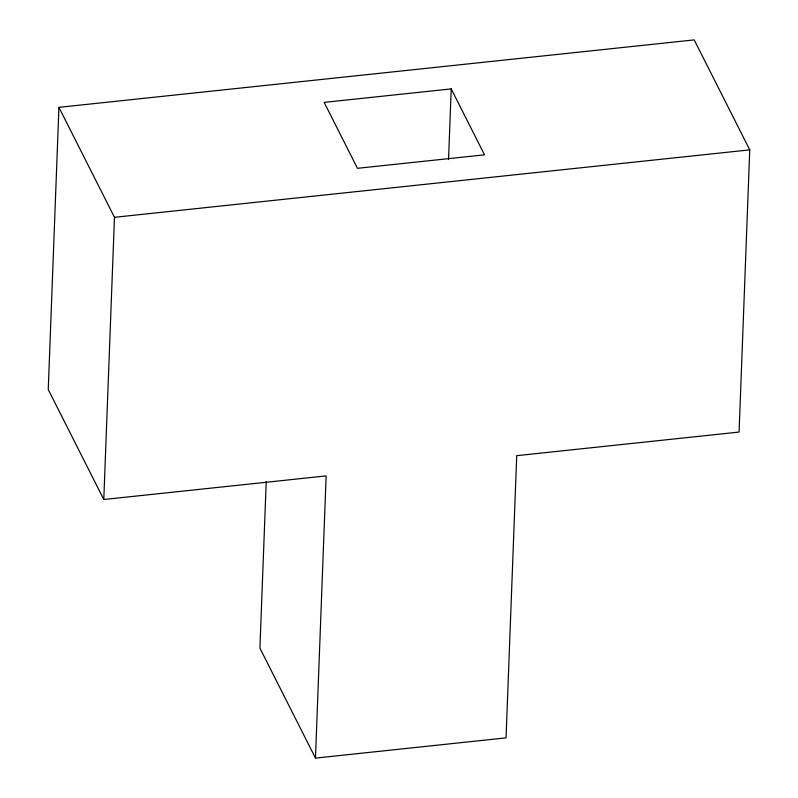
<?xml version="1.0" encoding="UTF-8"?>
<svg xmlns="http://www.w3.org/2000/svg" width="798" height="798" viewBox="0 0 798 798"><rect width="100%" height="100%" fill="white"/><g stroke="black" fill="none" stroke-linecap="round" stroke-linejoin="round"><path stroke-width="1.2" d="M58.922 107.341L48.249 389.544L103.79 499.508L326.143 475.907L315.469 758.1L506.052 737.871L516.725 455.668L739.078 432.067L749.751 149.864L694.21 39.9L58.922 107.341L114.473 217.305L103.79 499.508M266.223 481.553L259.919 648.136L315.469 758.1M448.536 159.6L451.219 88.897L324.158 102.383L357.464 168.318L484.516 154.832L451.219 88.897M114.473 217.305L749.751 149.864"/></g></svg>
